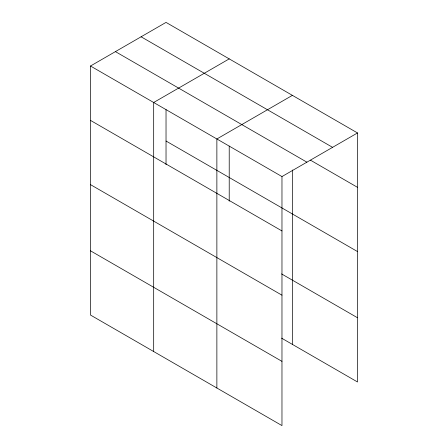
<?xml version="1.0" encoding="UTF-8"?>
<svg xmlns="http://www.w3.org/2000/svg" width="448" height="448" viewBox="0 0 448 448"><rect width="100%" height="100%" fill="white"/><g stroke="black" fill="none" stroke-linecap="round" stroke-linejoin="round"><path stroke-width="0.67" d="M229.219 146.082L229.219 201.186M281.971 295.182L281.971 176.562L90.49 66.013L90.49 315.05L281.971 425.6L281.971 295.182L90.49 184.632M292.404 169.994L292.404 344.4M281.574 338.145L357.51 381.987L357.51 132.95L166.029 22.4L90.49 66.013M229.219 58.884L153.681 102.491L153.681 351.529M292.404 95.362L216.871 138.975L216.871 388.013M281.971 176.562L357.51 132.95M141.098 36.792L332.584 147.342M310.492 160.188L357.51 187.337M115.416 51.621L306.902 162.17M166.029 141.019L357.51 251.569M90.49 120.394L281.971 230.944M281.574 273.913L357.51 317.755M90.49 250.813L281.971 361.362M166.029 109.598L166.029 164.707"/></g></svg>
